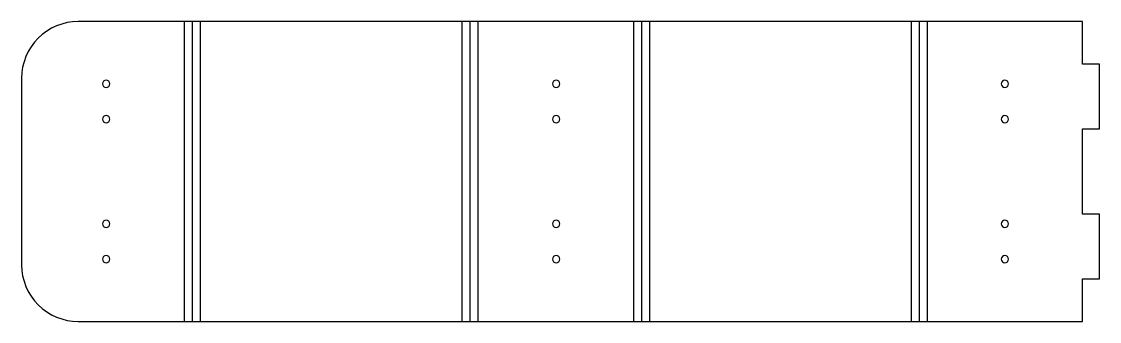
# Model space of a CAD drawing. Header units: inches. Extents: x -1 to 18, y 0 to 5.3.
import ezdxf

# ---------------------------------------------------------------- set-up
doc = ezdxf.new("R2010")
doc.units = ezdxf.units.IN

msp = doc.modelspace()

# ---------------------------------------------------------------- linework, layer by layer
at = {"layer": 'BEND'}
for p, q in [((2.017, 5.3), (2.017, 0)), ((6.926, 0), (6.926, 5.3)), ((9.959, 5.3), (9.959, 0)), ((14.868, 0), (14.868, 5.3))]:
    msp.add_line(p, q, dxfattribs=at)
at = {"layer": 'BEND_EXTENT'}
for p, q in [((1.877, 0), (1.877, 5.3)), ((2.157, 5.3), (2.157, 0)), ((6.785, 0), (6.785, 5.3)), ((7.066, 5.3), (7.066, 0)), ((9.819, 0), (9.819, 5.3)), ((10.099, 5.3), (10.099, 0)), ((14.727, 0), (14.727, 5.3)), ((15.008, 5.3), (15.008, 0))]:
    msp.add_line(p, q, dxfattribs=at)
at = {"layer": 'INTERIOR_PROFILES', "extrusion": (0, 0, -1)}
for centre in [(-0.495, 4.2), (-8.448, 4.2), (-16.379, 4.2), (-0.495, 3.575), (-8.448, 3.575), (-16.379, 3.575), (-0.495, 1.725), (-8.448, 1.725), (-16.379, 1.725), (-0.495, 1.1), (-8.448, 1.1), (-16.379, 1.1)]:
    msp.add_circle(centre, 0.0638, dxfattribs=at)
at = {"layer": 'OUTER_PROFILES'}
msp.add_lwpolyline([(17.75, 5.3), (0, 5.3, 0.414214), (-1, 4.3), (-1, 1, 0.414214), (0, 0), (17.75, 0), (17.75, 0.752), (18.05, 0.752), (18.05, 1.898), (17.75, 1.898), (17.75, 3.402), (18.05, 3.402), (18.05, 4.548), (17.75, 4.548)], format="xyb", close=True, dxfattribs=at)

doc.saveas('drawing.dxf')
